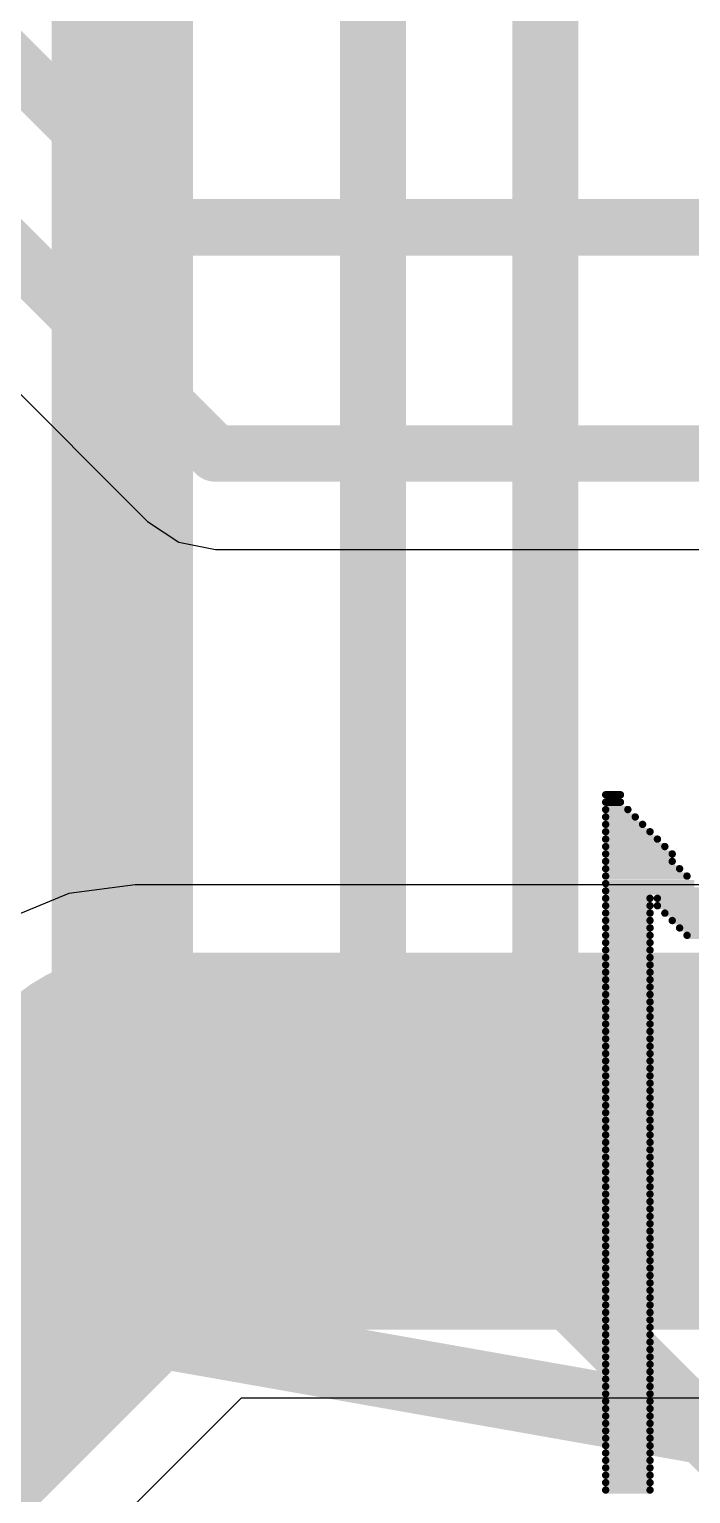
# Model space of a CAD drawing. Header units: inches. Extents: x -8 to 386, y -12 to 64.
# Drawn here: x 3.968 to 5.752, y -2.677 to 1.271 of the extents above; entities that cross this region are included whole.
import ezdxf

# ---------------------------------------------------------------- set-up
doc = ezdxf.new("R2010")
doc.units = ezdxf.units.IN
for name, color, linetype in [('Board_outline', 216, 'Continuous'), ('Bottom Layer', 5, 'Continuous'), ('Bottom Overlay', 54, 'Continuous'), ('Top Layer', 1, 'Continuous'), ('Top Overlay', 2, 'Continuous')]:
    doc.layers.add(name, color=color, linetype=linetype)

msp = doc.modelspace()

# ---------------------------------------------------------------- linework, layer by layer
at = {"layer": 'Board_outline', "const_width": 0.254}
msp.add_lwpolyline([(37.5368, 13.3604, 1), (-7.4632, 13.3604, 1)], format="xyb", close=True, dxfattribs=at)
at = {"layer": 'Bottom Layer'}
for points, const_width in [([(5.3594, -1.4224), (5.3594, 3.1496)], 0.1778), ([(4.8946, -1.6149), (4.8946, 2.9571)], 0.1778), ([(4.2193, -1.7614), (4.2193, 1.7243)], 0.381), ([(5.3594, -1.4224), (6.2992, -2.3622)], 0.1778), ([(4.8946, -1.6149), (6.1067, -2.827)], 0.1778), ([(2.732, -3.2488), (4.2193, -1.7614)], 0.381)]:
    msp.add_lwpolyline(points, dxfattribs=dict(at, const_width=const_width))
for points, const_width in [([(5.3149, -1.4224, 1), (5.4038, -1.4224, 1)], 0.0889), ([(5.3149, -1.4224, 1), (5.4038, -1.4224, 1)], 0.0889), ([(4.8501, -1.6149, 1), (4.939, -1.6149, 1)], 0.0889), ([(4.8501, -1.6149, 1), (4.939, -1.6149, 1)], 0.0889), ([(4.1241, -1.7614, 1), (4.3146, -1.7614, 1)], 0.1905), ([(4.1241, -1.7614, 1), (4.3146, -1.7614, 1)], 0.1905)]:
    msp.add_lwpolyline(points, format="xyb", close=True, dxfattribs=dict(at, const_width=const_width))
at = {"layer": 'Bottom Overlay', "const_width": 0.0199}
for points in [[(5.5223, -0.7931), (5.5621, -0.7931)], [(5.5223, -0.813), (5.5621, -0.813)], [(5.5223, -0.833), (5.5821, -0.833)], [(5.5223, -0.8529), (5.602, -0.8529)], [(5.5223, -0.8729), (5.622, -0.8729)], [(5.5223, -0.8928), (5.6419, -0.8928)], [(5.5223, -0.9127), (5.6618, -0.9127)], [(5.5223, -0.9327), (5.6818, -0.9327)], [(5.5223, -0.9526), (5.7017, -0.9526)], [(5.5223, -0.9726), (5.7017, -0.9726)], [(5.5223, -0.9925), (5.7217, -0.9925)], [(5.5223, -1.0124), (5.7416, -1.0124)], [(5.5223, -1.0324), (5.7615, -1.0324)], [(5.5223, -1.0523), (5.7815, -1.0523)], [(5.5223, -1.0723), (5.6419, -1.0723)], [(5.6618, -1.0723), (5.8014, -1.0723)], [(5.5223, -1.0922), (5.6419, -1.0922)], [(5.5223, -1.1121), (5.6419, -1.1121)], [(5.6618, -1.0922), (5.8014, -1.0922)], [(5.6818, -1.1121), (5.8214, -1.1121)], [(5.5223, -1.1321), (5.6419, -1.1321)], [(5.5223, -1.152), (5.6419, -1.152)], [(5.7017, -1.1321), (5.8413, -1.1321)], [(5.7217, -1.152), (5.8612, -1.152)], [(5.5223, -1.172), (5.6419, -1.172)], [(5.5223, -1.1919), (5.6419, -1.1919)], [(5.7416, -1.172), (5.8812, -1.172)], [(5.5223, -1.2118), (5.6419, -1.2118)], [(5.5223, -1.2318), (5.6419, -1.2318)], [(5.5223, -1.2517), (5.6419, -1.2517)], [(5.5223, -1.2717), (5.6419, -1.2717)], [(5.5223, -1.2916), (5.6419, -1.2916)], [(5.5223, -1.3115), (5.6419, -1.3115)], [(5.5223, -1.3315), (5.6419, -1.3315)], [(5.5223, -1.3514), (5.6419, -1.3514)], [(5.5223, -1.3714), (5.6419, -1.3714)], [(5.5223, -1.3913), (5.6419, -1.3913)], [(5.5223, -1.4112), (5.6419, -1.4112)], [(5.5223, -1.4312), (5.6419, -1.4312)], [(5.5223, -1.4511), (5.6419, -1.4511)], [(5.5223, -1.4711), (5.6419, -1.4711)], [(5.5223, -1.491), (5.6419, -1.491)], [(5.5223, -1.5109), (5.6419, -1.5109)], [(5.5223, -1.5309), (5.6419, -1.5309)], [(5.5223, -1.5508), (5.6419, -1.5508)], [(5.5223, -1.5708), (5.6419, -1.5708)], [(5.5223, -1.5907), (5.6419, -1.5907)], [(5.5223, -1.6106), (5.6419, -1.6106)], [(5.5223, -1.6306), (5.6419, -1.6306)], [(5.5223, -1.6505), (5.6419, -1.6505)], [(5.5223, -1.6705), (5.6419, -1.6705)], [(5.5223, -1.6904), (5.6419, -1.6904)], [(5.5223, -1.7103), (5.6419, -1.7103)], [(5.5223, -1.7303), (5.6419, -1.7303)], [(5.5223, -1.7502), (5.6419, -1.7502)], [(5.5223, -1.7702), (5.6419, -1.7702)], [(5.5223, -1.7901), (5.6419, -1.7901)], [(5.5223, -1.81), (5.6419, -1.81)], [(5.5223, -1.83), (5.6419, -1.83)], [(5.5223, -1.8499), (5.6419, -1.8499)], [(5.5223, -1.8699), (5.6419, -1.8699)], [(5.5223, -1.8898), (5.6419, -1.8898)], [(5.5223, -1.9097), (5.6419, -1.9097)], [(5.5223, -1.9297), (5.6419, -1.9297)], [(5.5223, -1.9496), (5.6419, -1.9496)], [(5.5223, -1.9696), (5.6419, -1.9696)], [(5.5223, -1.9895), (5.6419, -1.9895)], [(5.5223, -2.0094), (5.6419, -2.0094)], [(5.5223, -2.0294), (5.6419, -2.0294)], [(5.5223, -2.0493), (5.6419, -2.0493)], [(5.5223, -2.0693), (5.6419, -2.0693)], [(5.5223, -2.0892), (5.6419, -2.0892)], [(5.5223, -2.1091), (5.6419, -2.1091)], [(5.5223, -2.1291), (5.6419, -2.1291)], [(5.5223, -2.149), (5.6419, -2.149)], [(5.5223, -2.169), (5.6419, -2.169)], [(5.5223, -2.1889), (5.6419, -2.1889)], [(5.5223, -2.2089), (5.6419, -2.2089)], [(5.5223, -2.2288), (5.6419, -2.2288)], [(5.5223, -2.2487), (5.6419, -2.2487)], [(5.5223, -2.2687), (5.6419, -2.2687)], [(5.5223, -2.2886), (5.6419, -2.2886)], [(5.5223, -2.3086), (5.6419, -2.3086)], [(5.5223, -2.3285), (5.6419, -2.3285)], [(5.5223, -2.3484), (5.6419, -2.3484)], [(5.5223, -2.3684), (5.6419, -2.3684)], [(5.5223, -2.3883), (5.6419, -2.3883)], [(5.5223, -2.4083), (5.6419, -2.4083)], [(5.5223, -2.4282), (5.6419, -2.4282)], [(5.5223, -2.4481), (5.6419, -2.4481)], [(5.5223, -2.4681), (5.6419, -2.4681)], [(5.5223, -2.488), (5.6419, -2.488)], [(5.5223, -2.508), (5.6419, -2.508)], [(5.5223, -2.5279), (5.6419, -2.5279)], [(5.5223, -2.5478), (5.6419, -2.5478)], [(5.5223, -2.5678), (5.6419, -2.5678)], [(5.5223, -2.5877), (5.6419, -2.5877)], [(5.5223, -2.6077), (5.6419, -2.6077)], [(5.5223, -2.6276), (5.6419, -2.6276)], [(5.5223, -2.6475), (5.6419, -2.6475)], [(5.5223, -2.6675), (5.6419, -2.6675)]]:
    msp.add_lwpolyline(points, dxfattribs=at)
at = {"layer": 'Bottom Overlay', "const_width": 0.00997}
for points in [[(5.5173, -0.7931, 1), (5.5272, -0.7931, 1)], [(5.5571, -0.7931, 1), (5.5671, -0.7931, 1)], [(5.5173, -0.813, 1), (5.5272, -0.813, 1)], [(5.5173, -0.833, 1), (5.5272, -0.833, 1)], [(5.5571, -0.813, 1), (5.5671, -0.813, 1)], [(5.5771, -0.833, 1), (5.5871, -0.833, 1)], [(5.5173, -0.8529, 1), (5.5272, -0.8529, 1)], [(5.5173, -0.8729, 1), (5.5272, -0.8729, 1)], [(5.597, -0.8529, 1), (5.607, -0.8529, 1)], [(5.617, -0.8729, 1), (5.6269, -0.8729, 1)], [(5.5173, -0.8928, 1), (5.5272, -0.8928, 1)], [(5.5173, -0.9127, 1), (5.5272, -0.9127, 1)], [(5.6369, -0.8928, 1), (5.6469, -0.8928, 1)], [(5.6569, -0.9127, 1), (5.6668, -0.9127, 1)], [(5.5173, -0.9327, 1), (5.5272, -0.9327, 1)], [(5.5173, -0.9526, 1), (5.5272, -0.9526, 1)], [(5.6768, -0.9327, 1), (5.6868, -0.9327, 1)], [(5.6967, -0.9526, 1), (5.7067, -0.9526, 1)], [(5.5173, -0.9726, 1), (5.5272, -0.9726, 1)], [(5.5173, -0.9925, 1), (5.5272, -0.9925, 1)], [(5.6967, -0.9726, 1), (5.7067, -0.9726, 1)], [(5.7167, -0.9925, 1), (5.7266, -0.9925, 1)], [(5.5173, -1.0124, 1), (5.5272, -1.0124, 1)], [(5.5173, -1.0324, 1), (5.5272, -1.0324, 1)], [(5.7366, -1.0124, 1), (5.7466, -1.0124, 1)], [(5.5173, -1.0523, 1), (5.5272, -1.0523, 1)], [(5.5173, -1.0723, 1), (5.5272, -1.0723, 1)], [(5.6369, -1.0723, 1), (5.6469, -1.0723, 1)], [(5.6569, -1.0723, 1), (5.6668, -1.0723, 1)], [(5.5173, -1.0922, 1), (5.5272, -1.0922, 1)], [(5.5173, -1.1121, 1), (5.5272, -1.1121, 1)], [(5.6369, -1.0922, 1), (5.6469, -1.0922, 1)], [(5.6369, -1.1121, 1), (5.6469, -1.1121, 1)], [(5.6569, -1.0922, 1), (5.6668, -1.0922, 1)], [(5.6768, -1.1121, 1), (5.6868, -1.1121, 1)], [(5.5173, -1.1321, 1), (5.5272, -1.1321, 1)], [(5.5173, -1.152, 1), (5.5272, -1.152, 1)], [(5.6369, -1.1321, 1), (5.6469, -1.1321, 1)], [(5.6369, -1.152, 1), (5.6469, -1.152, 1)], [(5.6967, -1.1321, 1), (5.7067, -1.1321, 1)], [(5.7167, -1.152, 1), (5.7266, -1.152, 1)], [(5.5173, -1.172, 1), (5.5272, -1.172, 1)], [(5.5173, -1.1919, 1), (5.5272, -1.1919, 1)], [(5.6369, -1.172, 1), (5.6469, -1.172, 1)], [(5.6369, -1.1919, 1), (5.6469, -1.1919, 1)], [(5.7366, -1.172, 1), (5.7466, -1.172, 1)], [(5.5173, -1.2118, 1), (5.5272, -1.2118, 1)], [(5.5173, -1.2318, 1), (5.5272, -1.2318, 1)], [(5.6369, -1.2118, 1), (5.6469, -1.2118, 1)], [(5.6369, -1.2318, 1), (5.6469, -1.2318, 1)], [(5.5173, -1.2517, 1), (5.5272, -1.2517, 1)], [(5.5173, -1.2717, 1), (5.5272, -1.2717, 1)], [(5.6369, -1.2517, 1), (5.6469, -1.2517, 1)], [(5.6369, -1.2717, 1), (5.6469, -1.2717, 1)], [(5.5173, -1.2916, 1), (5.5272, -1.2916, 1)], [(5.5173, -1.3115, 1), (5.5272, -1.3115, 1)], [(5.6369, -1.2916, 1), (5.6469, -1.2916, 1)], [(5.6369, -1.3115, 1), (5.6469, -1.3115, 1)], [(5.5173, -1.3315, 1), (5.5272, -1.3315, 1)], [(5.5173, -1.3514, 1), (5.5272, -1.3514, 1)], [(5.6369, -1.3315, 1), (5.6469, -1.3315, 1)], [(5.6369, -1.3514, 1), (5.6469, -1.3514, 1)], [(5.5173, -1.3714, 1), (5.5272, -1.3714, 1)], [(5.5173, -1.3913, 1), (5.5272, -1.3913, 1)], [(5.6369, -1.3714, 1), (5.6469, -1.3714, 1)], [(5.6369, -1.3913, 1), (5.6469, -1.3913, 1)], [(5.5173, -1.4112, 1), (5.5272, -1.4112, 1)], [(5.5173, -1.4312, 1), (5.5272, -1.4312, 1)], [(5.6369, -1.4112, 1), (5.6469, -1.4112, 1)], [(5.6369, -1.4312, 1), (5.6469, -1.4312, 1)], [(5.5173, -1.4511, 1), (5.5272, -1.4511, 1)], [(5.6369, -1.4511, 1), (5.6469, -1.4511, 1)], [(5.5173, -1.4711, 1), (5.5272, -1.4711, 1)], [(5.5173, -1.491, 1), (5.5272, -1.491, 1)], [(5.6369, -1.4711, 1), (5.6469, -1.4711, 1)], [(5.6369, -1.491, 1), (5.6469, -1.491, 1)], [(5.5173, -1.5109, 1), (5.5272, -1.5109, 1)], [(5.5173, -1.5309, 1), (5.5272, -1.5309, 1)], [(5.6369, -1.5109, 1), (5.6469, -1.5109, 1)], [(5.6369, -1.5309, 1), (5.6469, -1.5309, 1)], [(5.5173, -1.5508, 1), (5.5272, -1.5508, 1)], [(5.5173, -1.5708, 1), (5.5272, -1.5708, 1)], [(5.6369, -1.5508, 1), (5.6469, -1.5508, 1)], [(5.6369, -1.5708, 1), (5.6469, -1.5708, 1)], [(5.5173, -1.5907, 1), (5.5272, -1.5907, 1)], [(5.5173, -1.6106, 1), (5.5272, -1.6106, 1)], [(5.6369, -1.5907, 1), (5.6469, -1.5907, 1)], [(5.6369, -1.6106, 1), (5.6469, -1.6106, 1)], [(5.5173, -1.6306, 1), (5.5272, -1.6306, 1)], [(5.5173, -1.6505, 1), (5.5272, -1.6505, 1)], [(5.6369, -1.6306, 1), (5.6469, -1.6306, 1)], [(5.6369, -1.6505, 1), (5.6469, -1.6505, 1)], [(5.5173, -1.6705, 1), (5.5272, -1.6705, 1)], [(5.5173, -1.6904, 1), (5.5272, -1.6904, 1)], [(5.6369, -1.6705, 1), (5.6469, -1.6705, 1)], [(5.6369, -1.6904, 1), (5.6469, -1.6904, 1)], [(5.5173, -1.7103, 1), (5.5272, -1.7103, 1)], [(5.5173, -1.7303, 1), (5.5272, -1.7303, 1)], [(5.6369, -1.7103, 1), (5.6469, -1.7103, 1)], [(5.6369, -1.7303, 1), (5.6469, -1.7303, 1)], [(5.5173, -1.7502, 1), (5.5272, -1.7502, 1)], [(5.5173, -1.7702, 1), (5.5272, -1.7702, 1)], [(5.6369, -1.7502, 1), (5.6469, -1.7502, 1)], [(5.6369, -1.7702, 1), (5.6469, -1.7702, 1)], [(5.5173, -1.7901, 1), (5.5272, -1.7901, 1)], [(5.5173, -1.81, 1), (5.5272, -1.81, 1)], [(5.6369, -1.7901, 1), (5.6469, -1.7901, 1)], [(5.6369, -1.81, 1), (5.6469, -1.81, 1)], [(5.5173, -1.83, 1), (5.5272, -1.83, 1)], [(5.5173, -1.8499, 1), (5.5272, -1.8499, 1)], [(5.6369, -1.83, 1), (5.6469, -1.83, 1)], [(5.6369, -1.8499, 1), (5.6469, -1.8499, 1)], [(5.5173, -1.8699, 1), (5.5272, -1.8699, 1)], [(5.5173, -1.8898, 1), (5.5272, -1.8898, 1)], [(5.6369, -1.8699, 1), (5.6469, -1.8699, 1)], [(5.6369, -1.8898, 1), (5.6469, -1.8898, 1)], [(5.5173, -1.9097, 1), (5.5272, -1.9097, 1)], [(5.5173, -1.9297, 1), (5.5272, -1.9297, 1)], [(5.6369, -1.9097, 1), (5.6469, -1.9097, 1)], [(5.6369, -1.9297, 1), (5.6469, -1.9297, 1)], [(5.5173, -1.9496, 1), (5.5272, -1.9496, 1)], [(5.5173, -1.9696, 1), (5.5272, -1.9696, 1)], [(5.6369, -1.9496, 1), (5.6469, -1.9496, 1)], [(5.6369, -1.9696, 1), (5.6469, -1.9696, 1)], [(5.5173, -1.9895, 1), (5.5272, -1.9895, 1)], [(5.5173, -2.0094, 1), (5.5272, -2.0094, 1)], [(5.6369, -1.9895, 1), (5.6469, -1.9895, 1)], [(5.6369, -2.0094, 1), (5.6469, -2.0094, 1)], [(5.5173, -2.0294, 1), (5.5272, -2.0294, 1)], [(5.5173, -2.0493, 1), (5.5272, -2.0493, 1)], [(5.6369, -2.0294, 1), (5.6469, -2.0294, 1)], [(5.6369, -2.0493, 1), (5.6469, -2.0493, 1)], [(5.5173, -2.0693, 1), (5.5272, -2.0693, 1)], [(5.5173, -2.0892, 1), (5.5272, -2.0892, 1)], [(5.6369, -2.0693, 1), (5.6469, -2.0693, 1)], [(5.6369, -2.0892, 1), (5.6469, -2.0892, 1)], [(5.5173, -2.1091, 1), (5.5272, -2.1091, 1)], [(5.5173, -2.1291, 1), (5.5272, -2.1291, 1)], [(5.6369, -2.1091, 1), (5.6469, -2.1091, 1)], [(5.6369, -2.1291, 1), (5.6469, -2.1291, 1)], [(5.5173, -2.149, 1), (5.5272, -2.149, 1)], [(5.5173, -2.169, 1), (5.5272, -2.169, 1)], [(5.6369, -2.149, 1), (5.6469, -2.149, 1)], [(5.6369, -2.169, 1), (5.6469, -2.169, 1)], [(5.5173, -2.1889, 1), (5.5272, -2.1889, 1)], [(5.5173, -2.2089, 1), (5.5272, -2.2089, 1)], [(5.6369, -2.1889, 1), (5.6469, -2.1889, 1)], [(5.6369, -2.2089, 1), (5.6469, -2.2089, 1)], [(5.5173, -2.2288, 1), (5.5272, -2.2288, 1)], [(5.5173, -2.2487, 1), (5.5272, -2.2487, 1)], [(5.6369, -2.2288, 1), (5.6469, -2.2288, 1)], [(5.6369, -2.2487, 1), (5.6469, -2.2487, 1)], [(5.5173, -2.2687, 1), (5.5272, -2.2687, 1)], [(5.5173, -2.2886, 1), (5.5272, -2.2886, 1)], [(5.6369, -2.2687, 1), (5.6469, -2.2687, 1)], [(5.6369, -2.2886, 1), (5.6469, -2.2886, 1)], [(5.5173, -2.3086, 1), (5.5272, -2.3086, 1)], [(5.5173, -2.3285, 1), (5.5272, -2.3285, 1)], [(5.6369, -2.3086, 1), (5.6469, -2.3086, 1)], [(5.6369, -2.3285, 1), (5.6469, -2.3285, 1)], [(5.5173, -2.3484, 1), (5.5272, -2.3484, 1)], [(5.5173, -2.3684, 1), (5.5272, -2.3684, 1)], [(5.6369, -2.3484, 1), (5.6469, -2.3484, 1)], [(5.6369, -2.3684, 1), (5.6469, -2.3684, 1)], [(5.5173, -2.3883, 1), (5.5272, -2.3883, 1)], [(5.5173, -2.4083, 1), (5.5272, -2.4083, 1)], [(5.6369, -2.3883, 1), (5.6469, -2.3883, 1)], [(5.6369, -2.4083, 1), (5.6469, -2.4083, 1)], [(5.5173, -2.4282, 1), (5.5272, -2.4282, 1)], [(5.5173, -2.4481, 1), (5.5272, -2.4481, 1)], [(5.6369, -2.4282, 1), (5.6469, -2.4282, 1)], [(5.6369, -2.4481, 1), (5.6469, -2.4481, 1)], [(5.5173, -2.4681, 1), (5.5272, -2.4681, 1)], [(5.5173, -2.488, 1), (5.5272, -2.488, 1)], [(5.6369, -2.4681, 1), (5.6469, -2.4681, 1)], [(5.6369, -2.488, 1), (5.6469, -2.488, 1)], [(5.5173, -2.508, 1), (5.5272, -2.508, 1)], [(5.5173, -2.5279, 1), (5.5272, -2.5279, 1)], [(5.6369, -2.508, 1), (5.6469, -2.508, 1)], [(5.6369, -2.5279, 1), (5.6469, -2.5279, 1)], [(5.5173, -2.5478, 1), (5.5272, -2.5478, 1)], [(5.5173, -2.5678, 1), (5.5272, -2.5678, 1)], [(5.6369, -2.5478, 1), (5.6469, -2.5478, 1)], [(5.6369, -2.5678, 1), (5.6469, -2.5678, 1)], [(5.5173, -2.5877, 1), (5.5272, -2.5877, 1)], [(5.5173, -2.6077, 1), (5.5272, -2.6077, 1)], [(5.6369, -2.5877, 1), (5.6469, -2.5877, 1)], [(5.6369, -2.6077, 1), (5.6469, -2.6077, 1)], [(5.5173, -2.6276, 1), (5.5272, -2.6276, 1)], [(5.5173, -2.6475, 1), (5.5272, -2.6475, 1)], [(5.6369, -2.6276, 1), (5.6469, -2.6276, 1)], [(5.6369, -2.6475, 1), (5.6469, -2.6475, 1)], [(5.5173, -2.6675, 1), (5.5272, -2.6675, 1)], [(5.6369, -2.6675, 1), (5.6469, -2.6675, 1)]]:
    msp.add_lwpolyline(points, format="xyb", close=True, dxfattribs=at)
at = {"layer": 'Top Layer'}
for p, q in [((1.7088, 2.5223), (4.2873, -0.0561)), ((4.2873, -0.0561), (4.3713, -0.1123)), ((4.3713, -0.1123), (4.4704, -0.132)), ((4.4704, -0.132), (7.2863, -0.132)), ((4.0745, -1.0591), (3.9077, -1.1282)), ((4.2536, -1.0355), (4.0745, -1.0591)), ((7.1465, -1.0355), (4.2536, -1.0355)), ((3.728, -3.231), (4.5401, -2.4189)), ((4.5401, -2.4189), (7.2489, -2.4189))]:
    msp.add_line(p, q, dxfattribs=at)
for points, const_width in [([(1.5712, 3.5342), (4.3688, 0.7366)], 0.1524), ([(1.8161, 2.7813), (4.4704, 0.127)], 0.1524), ([(4.3688, 0.7366), (6.9088, 0.7366)], 0.1524), ([(4.4704, 0.127), (7.6962, 0.127)], 0.1524), ([(2.732, -3.2488), (4.2536, -1.7272)], 1.016), ([(4.2536, -1.7272), (7.2489, -1.7272)], 1.016)]:
    msp.add_lwpolyline(points, dxfattribs=dict(at, const_width=const_width))
for points, const_width in [([(4.3307, 0.7366, 1), (4.4069, 0.7366, 1)], 0.0762), ([(4.3307, 0.7366, 1), (4.4069, 0.7366, 1)], 0.0762), ([(4.4323, 0.127, 1), (4.5085, 0.127, 1)], 0.0762), ([(4.4323, 0.127, 1), (4.5085, 0.127, 1)], 0.0762), ([(3.9996, -1.7272, 1), (4.5076, -1.7272, 1)], 0.508), ([(3.9996, -1.7272, 1), (4.5076, -1.7272, 1)], 0.508)]:
    msp.add_lwpolyline(points, format="xyb", close=True, dxfattribs=dict(at, const_width=const_width))
at = {"layer": 'Top Overlay', "const_width": 0.2}
msp.add_lwpolyline([(1.7018, -1.7776), (21.7131, -5.3061)], dxfattribs=at)

doc.saveas('drawing.dxf')
